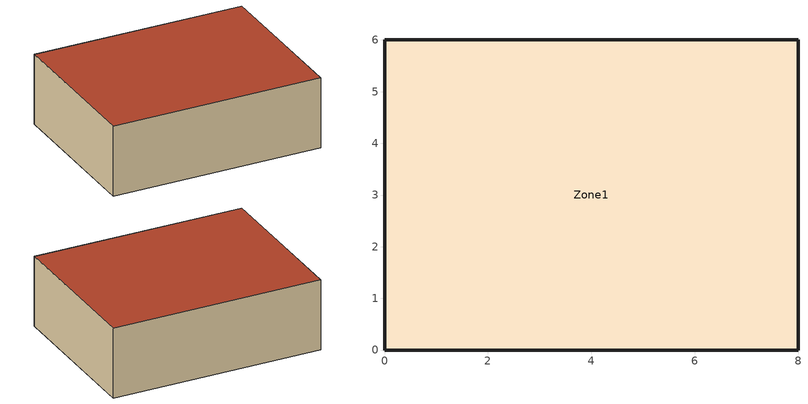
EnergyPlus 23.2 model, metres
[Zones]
Zone1
 floor ground (Floor): 0,0 0,6 8,6 8,0 z0
 wall outside (Wall): 0,0 8,0 8,6 0,6 0,0 z0:2.7
 roof outside (Roof): 0,6 0,0 8,0 8,6 z2.7
[Building]
Case900FF_opaque: 0, Country, 0.04, 0.004, FullExterior, 25, 6
[Site:Location]
Golden CO: 39.74, -105.18, -7, 1829
[Site:GroundTemperature:BuildingSurface]
10, 10, 10, 10, 10, 10, 10, 10, 10, 10, 10, 10
[Site:GroundReflectance]
0.2, 0.2, 0.2, 0.2, 0.2, 0.2, 0.2, 0.2, 0.2, 0.2, 0.2, 0.2
[Material]
WoodSiding: Rough, 0.009, 0.14, 530, 900, 0.9, 0.6, 0.6
FoamIns615: Rough, 0.0615, 0.04, 10, 1400, 0.9, 0.6, 0.6
ConcreteBlock100: Rough, 0.1, 0.51, 1400, 1000, 0.9, 0.6, 0.6
RoofDeck19: Rough, 0.019, 0.14, 530, 900, 0.9, 0.6, 0.6
Fiberglass1118: Rough, 0.1118, 0.04, 12, 840, 0.9, 0.6, 0.6
Plasterboard10: Smooth, 0.01, 0.16, 950, 840, 0.9, 0.6, 0.6
ConcreteSlab80: Rough, 0.08, 1.13, 1400, 1000, 0.9, 0.6, 0.6
[Material:NoMass]
FloorIns: MediumRough, 25.175, 0.9, 0.6, 0.6
[Construction]
Wall: WoodSiding, FoamIns615, ConcreteBlock100
Roof: RoofDeck19, Fiberglass1118, Plasterboard10
Floor: FloorIns, ConcreteSlab80
[Zone]
Zone1: 0, 0, 0, 0, 1, 1, 2.7, 129.6
[OtherEquipment]
Gains: None, Zone1, AlwaysOn, EquipmentLevel, 200, , , 0, 0.6, 0
[ZoneInfiltration:DesignFlowRate]
Infil: Zone1, AlwaysOn, AirChanges/Hour, , , , 0.5, 1, 0, 0, 0
[Schedule:Constant]
AlwaysOn: Any Number, 1
